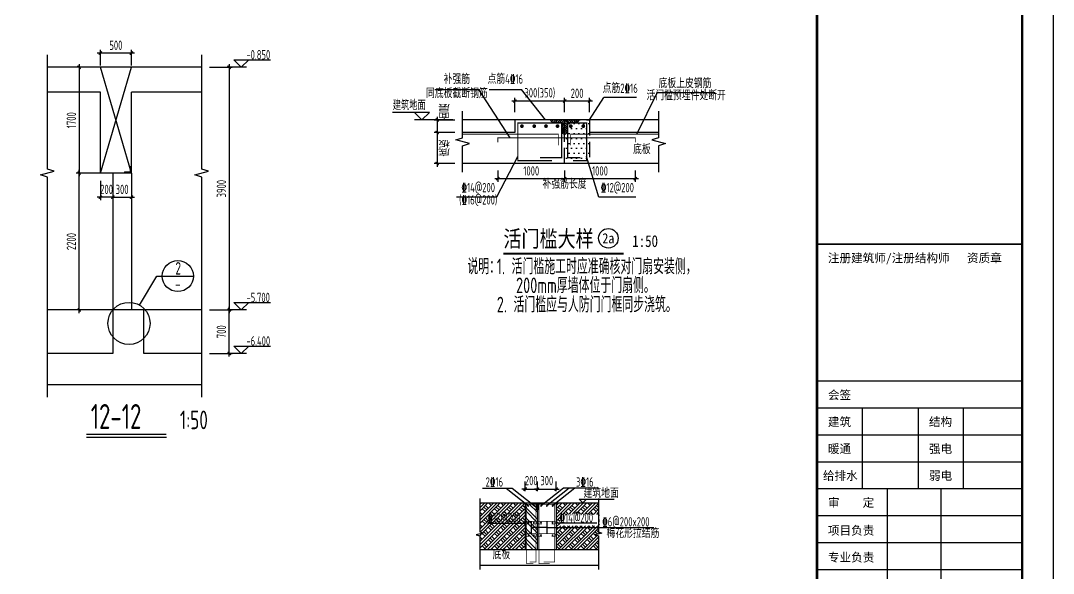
# Model space of a CAD drawing. Extents: x -502255 to 1362592, y -400300 to 332622.
# Drawn here: x 418277 to 434882, y -117338 to -108456 of the extents above; entities that cross this region are included whole.
import ezdxf
from ezdxf.enums import TextEntityAlignment as Align

# ---------------------------------------------------------------- set-up
doc = ezdxf.new("R2010")
doc.units = 0
doc.header["$LTSCALE"] = 1000
doc.header["$MEASUREMENT"] = 0
doc.linetypes.add('DASH', pattern=[0.35, 0.25, -0.1])
for name, color, linetype in [('0_XREF', 7, 'Continuous'), ('COLU_DE_NUM', 7, 'Continuous'), ('DETL', 7, 'Continuous'), ('DIM', 3, 'Continuous'), ('DIM_SYMB', 3, 'Continuous'), ('ECA_TK', 7, 'Continuous'), ('HATCH', 253, 'Continuous'), ('hz', 7, 'Continuous'), ('PUB_DIM', 3, 'Continuous'), ('PUB_TEXT', 7, 'Continuous'), ('REIN', 1, 'Continuous'), ('REINL', 1, 'Continuous'), ('RF-QT', 30, 'Continuous'), ('TEXT', 53, 'Continuous'), ('THIN', 7, 'Continuous'), ('tk', 7, 'Continuous'), ('WALL', 2, 'Continuous')]:
    doc.layers.add(name, color=color, linetype=linetype)
doc.layers.add('人防细线', color=142, linetype='Continuous', lineweight=18)
doc.styles.add('_TCH_DIM_T3', font='SIMPLEX', dxfattribs={"width": 0.705882, "bigfont": 'GBCBIG'})
doc.styles.get("Standard").update_dxf_attribs({"font": 'tssdeng2.shx', "width": 0.7, "bigfont": '@@hztxt.shx'})
doc.styles.add('SUNTXT', font='', dxfattribs={"height": 2.5})
doc.styles.add('TSSD_Dimension', font='tssdeng.shx', dxfattribs={"width": 0.7, "bigfont": 'Tssdchn.shx'})
doc.styles.add('TSSD_Label', font='tssdeng2.shx', dxfattribs={"width": 0.7, "bigfont": 'tssdchn.shx'})
doc.styles.add('TSSD_Num', font='tssdeng.shx', dxfattribs={"width": 0.7, "bigfont": 'hztxt.shx'})
doc.styles.add('TSSD_Rein', font='tssdeng2.shx', dxfattribs={"width": 0.7, "bigfont": 'hztxt.shx'})
doc.styles.add('TYDG_01', font='', dxfattribs={"width": 0.8})
doc.styles.get('SUNTXT').set_extended_font_data('SimSun')
doc.styles.get('TYDG_01').set_extended_font_data('SimSun')
doc.dimstyles.new('_TCH_ARCH&&50', dxfattribs={"dimtxt": 148.75, "dimasz": 50, "dimexe": 125, "dimexo": 150, "dimgap": 63.125, "dimtad": 1, "dimdec": 0, "dimzin": 0, "dimdsep": 46, "dimtxsty": '_TCH_DIM_T3', "dimblk": 'ARCHTICK', "dimcen": 0.09, "dimclrt": 7, "dimazin": 2, "dimtfac": 1, "dimtdec": 0, "dimtix": 1, "dimtmove": 2, "dimatfit": 3, "dimfxl": 1, "dimtolj": 1, "dimtzin": 0, "dimarcsym": 0})
doc.dimstyles.new('TSSD_25_50', dxfattribs={"dimtxt": 150, "dimasz": 50, "dimexe": 50, "dimexo": 125, "dimgap": 50, "dimtad": 1, "dimdec": 0, "dimlfac": 0.5, "dimzin": 0, "dimdsep": 46, "dimtxsty": 'TSSD_Dimension', "dimblk": 'ARCHTICK', "dimblk1": 'ARCHTICK', "dimblk2": 'ARCHTICK', "dimcen": 0, "dimdle": 50, "dimclrt": 7, "dimadec": 0, "dimazin": 0, "dimtfac": 1, "dimtdec": 0, "dimtix": 1, "dimtmove": 2, "dimatfit": 3, "dimfxl": 1, "dimtolj": 1, "dimtzin": 0, "dimarcsym": 0})
doc.dimstyles.new('TSSD_50_50', dxfattribs={"dimtxt": 150, "dimasz": 50, "dimexe": 50, "dimexo": 125, "dimgap": 50, "dimtad": 1, "dimdec": 0, "dimzin": 0, "dimdsep": 46, "dimtxsty": 'Standard', "dimblk": 'ARCHTICK', "dimcen": 0, "dimdle": 50, "dimclrt": 7, "dimadec": 0, "dimazin": 0, "dimtfac": 1, "dimtdec": 0, "dimtix": 1, "dimtmove": 2, "dimatfit": 3, "dimfxl": 1, "dimtolj": 1, "dimtzin": 0, "dimarcsym": 0})
pattern_1 = [(45, (115379.08, -177743.54), (-99.3485, 99.3485), []), (45, (115431.58, -177743.54), (-99.3485, 99.3485), []), (45, (115484.08, -177743.54), (-99.3485, 99.3485), []), (135, (115379.08, -177743.54), (-99.3485, -99.3485), [66.25, -74.25]), (135, (115405.33, -177717.29), (-99.3485, -99.3485), [66.25, -74.25]), (135, (115431.58, -177691.04), (-99.3485, -99.3485), [66.25, -74.25])]

# ---------------------------------------------------------------- blocks, each defined once
blk = doc.blocks.new('_ArchTick')
at = {"color": 0, "linetype": 'ByBlock', "const_width": 0.4}
blk.add_lwpolyline([(-0.5, -0.5), (0.5, 0.5)], dxfattribs=at)
blk = doc.blocks.new('*D1315')
at = {"layer": 'Defpoints', "color": 0, "transparency": 16777216}
for p in [(421189, -109206, 266), (421189, -113106, -150), (421629, -113106)]:
    blk.add_point(p, dxfattribs=at)
at = {"layer": 'DIM', "color": 0, "lineweight": -2, "transparency": 16777216}
for p, q in [((421314, -109206), (421679, -109206)), ((421629, -109156), (421629, -113156)), ((421314, -113106), (421679, -113106))]:
    blk.add_line(p, q, dxfattribs=at)
at = {"layer": 'DIM', "color": 0, "lineweight": -2, "transparency": 16777216, "xscale": 50, "yscale": 50, "zscale": 50}
for p, rotation in [((421629, -109206), 90), ((421629, -113106), 270)]:
    blk.add_blockref('_ArchTick', p, dxfattribs=dict(at, rotation=rotation))
at = {"layer": 'DIM', "color": 7, "transparency": 16777216, "insert": (421504, -111156), "char_height": 150, "attachment_point": 5, "rotation": 90}
blk.add_mtext('\\A1;3900', dxfattribs=at)
blk = doc.blocks.new('*D1316')
at = {"layer": 'Defpoints', "color": 0, "transparency": 16777216}
for p in [(419217, -110906), (419758, -110906, -309), (419758, -113106, -137)]:
    blk.add_point(p, dxfattribs=at)
at = {"layer": 'DIM', "color": 0, "lineweight": -2, "transparency": 16777216}
for p, q in [((419633, -110906), (419167, -110906)), ((419217, -113156), (419217, -110856)), ((419633, -113106), (419167, -113106))]:
    blk.add_line(p, q, dxfattribs=at)
at = {"layer": 'DIM', "color": 0, "lineweight": -2, "transparency": 16777216, "xscale": 50, "yscale": 50, "zscale": 50}
for p, rotation in [((419217, -110906), 90), ((419217, -113106), 270)]:
    blk.add_blockref('_ArchTick', p, dxfattribs=dict(at, rotation=rotation))
at = {"layer": 'DIM', "color": 7, "transparency": 16777216, "insert": (419092, -112006), "char_height": 150, "attachment_point": 5, "rotation": 90}
blk.add_mtext('\\A1;2200', dxfattribs=at)
blk = doc.blocks.new('*D1317')
at = {"layer": 'Defpoints', "color": 0, "transparency": 16777216}
for p in [(419758, -109206, -77), (419217, -110906), (419758, -110906, -407)]:
    blk.add_point(p, dxfattribs=at)
at = {"layer": 'DIM', "color": 0, "lineweight": -2, "transparency": 16777216}
for p, q in [((419633, -109206), (419167, -109206)), ((419217, -109156), (419217, -110956)), ((419633, -110906), (419167, -110906))]:
    blk.add_line(p, q, dxfattribs=at)
at = {"layer": 'DIM', "color": 0, "lineweight": -2, "transparency": 16777216, "xscale": 50, "yscale": 50, "zscale": 50}
for p, rotation in [((419217, -109206), 90), ((419217, -110906), 270)]:
    blk.add_blockref('_ArchTick', p, dxfattribs=dict(at, rotation=rotation))
at = {"layer": 'DIM', "color": 7, "transparency": 16777216, "insert": (419092, -110056), "char_height": 150, "attachment_point": 5, "rotation": 90}
blk.add_mtext('\\A1;1700', dxfattribs=at)
blk = doc.blocks.new('*D1318')
at = {"layer": 'Defpoints', "color": 0, "transparency": 16777216}
for p in [(419558, -108977), (419558, -109302, -360), (420058, -109302, -274)]:
    blk.add_point(p, dxfattribs=at)
at = {"layer": 'DIM', "color": 0, "lineweight": -2, "transparency": 16777216}
for p, q in [((419558, -109177), (419558, -108927)), ((420058, -109177), (420058, -108927)), ((420108, -108977), (419508, -108977))]:
    blk.add_line(p, q, dxfattribs=at)
at = {"layer": 'DIM', "color": 0, "lineweight": -2, "transparency": 16777216, "xscale": 50, "yscale": 50, "zscale": 50}
for p, rotation in [((419558, -108977), 179.9999999966649), ((420058, -108977), 359.9999999966649)]:
    blk.add_blockref('_ArchTick', p, dxfattribs=dict(at, rotation=rotation))
at = {"layer": 'DIM', "color": 7, "transparency": 16777216, "insert": (419808, -108852), "char_height": 150, "attachment_point": 5, "rotation": 360}
blk.add_mtext('\\A1;500', dxfattribs=at)
blk = doc.blocks.new('*D1319')
at = {"layer": 'Defpoints', "color": 0, "transparency": 16777216}
for p in [(421189, -113106, -150), (421629, -113106), (421189, -113806, -75)]:
    blk.add_point(p, dxfattribs=at)
at = {"layer": 'DIM', "color": 0, "lineweight": -2, "transparency": 16777216}
for p, q in [((421629, -113856), (421629, -113056)), ((421314, -113106), (421679, -113106)), ((421314, -113806), (421679, -113806))]:
    blk.add_line(p, q, dxfattribs=at)
at = {"layer": 'DIM', "color": 0, "lineweight": -2, "transparency": 16777216, "xscale": 50, "yscale": 50, "zscale": 50}
for p, rotation in [((421629, -113106), 90), ((421629, -113806), 270)]:
    blk.add_blockref('_ArchTick', p, dxfattribs=dict(at, rotation=rotation))
at = {"layer": 'DIM', "color": 7, "transparency": 16777216, "insert": (421504, -113456), "char_height": 150, "attachment_point": 5, "rotation": 90}
blk.add_mtext('\\A1;700', dxfattribs=at)
blk = doc.blocks.new('*D1320')
at = {"layer": 'Defpoints', "color": 0, "transparency": 16777216}
for p in [(419758, -110906, -407), (420058, -110906, -459), (420058, -111293)]:
    blk.add_point(p, dxfattribs=at)
at = {"layer": 'DIM', "color": 0, "lineweight": -2, "transparency": 16777216}
for p, q in [((419758, -111031), (419758, -111343)), ((420058, -111031), (420058, -111343)), ((419758, -111293), (419708, -111293)), ((419758, -111293), (420058, -111293)), ((420058, -111293), (420108, -111293))]:
    blk.add_line(p, q, dxfattribs=at)
at = {"layer": 'DIM', "color": 0, "lineweight": -2, "transparency": 16777216, "xscale": 50, "yscale": 50, "zscale": 50}
blk.add_blockref('_ArchTick', (419758, -111293), dxfattribs=at)
at = {"layer": 'DIM', "color": 0, "lineweight": -2, "transparency": 16777216, "xscale": 50, "yscale": 50, "zscale": 50, "rotation": 180}
blk.add_blockref('_ArchTick', (420058, -111293), dxfattribs=at)
at = {"layer": 'DIM', "color": 7, "transparency": 16777216, "insert": (419908, -111168), "char_height": 150, "attachment_point": 5}
blk.add_mtext('\\A1;300', dxfattribs=at)
blk = doc.blocks.new('*D1321')
at = {"layer": 'Defpoints', "color": 0, "transparency": 16777216}
for p in [(419558, -110906, -441), (419758, -110906, -407), (419558, -111293)]:
    blk.add_point(p, dxfattribs=at)
at = {"layer": 'DIM', "color": 0, "lineweight": -2, "transparency": 16777216}
for p, q in [((419558, -111031), (419558, -111343)), ((419758, -111031), (419758, -111343)), ((419558, -111293), (419508, -111293)), ((419758, -111293), (419558, -111293)), ((419758, -111293), (419808, -111293))]:
    blk.add_line(p, q, dxfattribs=at)
at = {"layer": 'DIM', "color": 0, "lineweight": -2, "transparency": 16777216, "xscale": 50, "yscale": 50, "zscale": 50}
for p, rotation in [((419558, -111293), 2.751418977177988e-08), ((419758, -111293), 180.0000000275142)]:
    blk.add_blockref('_ArchTick', p, dxfattribs=dict(at, rotation=rotation))
at = {"layer": 'DIM', "color": 7, "transparency": 16777216, "insert": (419658, -111168), "char_height": 150, "attachment_point": 5, "rotation": 0}
blk.add_mtext('\\A1;200', dxfattribs=at)
blk = doc.blocks.new('MJ-U')
at = {"layer": 'WALL'}
h = blk.add_hatch(dxfattribs=at)
h.set_pattern_fill('ANSI31', color=6, scale=100, style=0)
h.set_pattern_definition([(45, (-873776.461, -21584.63), (-8.83883476, 8.83883476), [])])
h.paths.add_polyline_path([(-117.2, 0), (0, 0), (0, -118.5), (-20, -104.4), (-20, -20), (-100.4, -20)])
at = {"layer": 'WALL', "color": 6}
blk.add_line((-117.2, 0), (-100.4, -20), dxfattribs=at)
at = {"layer": '人防细线', "color": 6}
for p, q in [((-117.2, 0), (0, 0)), ((-100.4, -20), (-117.2, 0)), ((0, 0), (0, -118.5)), ((-20, -20), (-100.4, -20)), ((-20, -104.4), (-20, -20)), ((0, -118.5), (-20, -104.4))]:
    blk.add_line(p, q, dxfattribs=at)
blk = doc.blocks.new('10B_A1')
blk.add_line((765, 184), (765, 584))
blk.add_line((765, 184), (765, 584))
blk.add_line((765, 184), (765, 584))
at = {"layer": 'ECA_TK'}
for p, q in [((765, 220.51), (831, 220.51)), ((779.58, 194.56), (779.58, 220.51)), ((797.5, 220.51), (797.5, 194.56)), ((812.08, 194.56), (812.08, 220.51)), ((765, 211.86), (831, 211.86)), ((765, 203.21), (831, 203.21)), ((787.68, 125.36), (787.68, 194.56)), ((804.77, 194.56), (804.77, 125.36)), ((765, 185.91), (831, 185.91)), ((765, 177.26), (831, 177.26)), ((765, 168.61), (831, 168.61))]:
    blk.add_line(p, q, dxfattribs=at)
blk.add_lwpolyline([(0, 0), (841, 0), (841, 594), (0, 594)], close=True, dxfattribs=at)
at = {"layer": 'ECA_TK', "const_width": 0.8}
blk.add_lwpolyline([(831, 10), (831, 584), (18, 584), (18, 10)], close=True, dxfattribs=at)
at = {"layer": 'ECA_TK'}
for points, const_width in [([(765, 10), (765, 584)], 0.8), ([(765, 273.16), (831, 273.16)], 0.5), ([(765, 229.16), (831, 229.16)], 0.5), ([(765, 194.56), (831, 194.56)], 0.5)]:
    blk.add_lwpolyline(points, dxfattribs=dict(at, const_width=const_width))
at = {"layer": 'ECA_TK', "linetype": 'Continuous', "style": 'SUNTXT'}
for s, height, p in [('注册建筑师/注册结构师   资质章', 2.7342, (768.5, 267.3)), ('会签', 2.734, (768.5, 223.3)), ('建筑', 2.734, (768.5, 214.65)), ('结构', 2.734, (801, 214.65)), ('暖通', 2.734, (768.5, 206)), ('强电', 2.734, (801, 206)), ('给排水', 2.734, (766.9, 197.35)), ('弱电', 2.734, (801, 197.35)), ('审    定', 2.734, (768.5, 188.7)), ('项目负责', 2.734, (768.5, 179.74)), ('专业负责', 2.734, (768.5, 171.09))]:
    blk.add_text(s, height=height, dxfattribs=at).set_placement(p)
blk = doc.blocks.new('*D1698')
at = {"layer": 'Defpoints', "color": 0, "transparency": 16777216}
for p in [(427024, -109748), (427024, -110053), (427424, -110053)]:
    blk.add_point(p, dxfattribs=at)
at = {"layer": 'DIM', "color": 0, "lineweight": -2, "transparency": 16777216}
for p, q in [((427474, -109748), (426974, -109748)), ((427024, -109928), (427024, -109698)), ((427424, -109928), (427424, -109698))]:
    blk.add_line(p, q, dxfattribs=at)
at = {"layer": 'DIM', "color": 0, "lineweight": -2, "transparency": 16777216, "xscale": 50, "yscale": 50, "zscale": 50, "rotation": 180}
blk.add_blockref('_ArchTick', (427024, -109748), dxfattribs=at)
at = {"layer": 'DIM', "color": 0, "lineweight": -2, "transparency": 16777216, "xscale": 50, "yscale": 50, "zscale": 50}
blk.add_blockref('_ArchTick', (427424, -109748), dxfattribs=at)
at = {"layer": 'DIM', "color": 7, "transparency": 16777216, "insert": (427224, -109623), "char_height": 150, "attachment_point": 5, "style": 'TSSD_Dimension'}
blk.add_mtext('\\A1;200', dxfattribs=at)
blk = doc.blocks.new('*D1699')
at = {"layer": 'Defpoints', "color": 0, "transparency": 16777216}
for p in [(426224, -109748), (426224, -110053), (427024, -110053)]:
    blk.add_point(p, dxfattribs=at)
at = {"layer": 'DIM', "color": 0, "lineweight": -2, "transparency": 16777216}
for p, q in [((427074, -109748), (426174, -109748)), ((426224, -109928), (426224, -109698)), ((427024, -109928), (427024, -109698))]:
    blk.add_line(p, q, dxfattribs=at)
at = {"layer": 'DIM', "color": 0, "lineweight": -2, "transparency": 16777216, "xscale": 50, "yscale": 50, "zscale": 50, "rotation": 180}
blk.add_blockref('_ArchTick', (426224, -109748), dxfattribs=at)
at = {"layer": 'DIM', "color": 0, "lineweight": -2, "transparency": 16777216, "xscale": 50, "yscale": 50, "zscale": 50}
blk.add_blockref('_ArchTick', (427024, -109748), dxfattribs=at)
at = {"layer": 'DIM', "color": 7, "transparency": 16777216, "insert": (426624, -109623), "char_height": 150, "attachment_point": 5, "style": 'TSSD_Dimension'}
blk.add_mtext('\\A1;300(350)', dxfattribs=at)
blk = doc.blocks.new('*D1700')
at = {"layer": 'Defpoints', "color": 0, "transparency": 16777216}
for p in [(425382, -110053), (424974, -110253), (425382, -110253)]:
    blk.add_point(p, dxfattribs=at)
at = {"layer": 'DIM', "color": 0, "lineweight": -2, "transparency": 16777216}
for p, q in [((425257, -110053), (424924, -110053)), ((424974, -110003), (424974, -110303)), ((425257, -110253), (424924, -110253))]:
    blk.add_line(p, q, dxfattribs=at)
at = {"layer": 'DIM', "color": 0, "lineweight": -2, "transparency": 16777216, "xscale": 50, "yscale": 50, "zscale": 50}
for p, rotation in [((424974, -110053), 90), ((424974, -110253), 270)]:
    blk.add_blockref('_ArchTick', p, dxfattribs=dict(at, rotation=rotation))
at = {"layer": 'DIM', "color": 7, "transparency": 16777216, "insert": (425099, -109924), "char_height": 150, "attachment_point": 5, "rotation": 90}
blk.add_mtext('\\A1;面层', dxfattribs=at)
blk = doc.blocks.new('*D1701')
at = {"layer": 'Defpoints', "color": 0, "transparency": 16777216}
for p in [(425382, -110253), (424974, -110753), (425382, -110753)]:
    blk.add_point(p, dxfattribs=at)
at = {"layer": 'DIM', "color": 0, "lineweight": -2, "transparency": 16777216}
for p, q in [((425257, -110253), (424924, -110253)), ((424974, -110203), (424974, -110803)), ((425257, -110753), (424924, -110753))]:
    blk.add_line(p, q, dxfattribs=at)
at = {"layer": 'DIM', "color": 0, "lineweight": -2, "transparency": 16777216, "xscale": 50, "yscale": 50, "zscale": 50}
for p, rotation in [((424974, -110253), 90), ((424974, -110753), 270)]:
    blk.add_blockref('_ArchTick', p, dxfattribs=dict(at, rotation=rotation))
at = {"layer": 'DIM', "color": 7, "transparency": 16777216, "insert": (425100, -110503), "char_height": 150, "attachment_point": 5, "rotation": 90}
blk.add_mtext('\\A1;底板', dxfattribs=at)
blk = doc.blocks.new('*D1702')
at = {"layer": 'Defpoints', "color": 0, "transparency": 16777216}
for p in [(427024, -110740), (428160, -110740), (427024, -110996)]:
    blk.add_point(p, dxfattribs=at)
at = {"layer": 'DIM', "color": 0, "lineweight": -2, "transparency": 16777216}
for p, q in [((427024, -110865), (427024, -111046)), ((428160, -110865), (428160, -111046)), ((428210, -110996), (426974, -110996))]:
    blk.add_line(p, q, dxfattribs=at)
at = {"layer": 'DIM', "color": 0, "lineweight": -2, "transparency": 16777216, "xscale": 50, "yscale": 50, "zscale": 50, "rotation": 180}
blk.add_blockref('_ArchTick', (427024, -110996), dxfattribs=at)
at = {"layer": 'DIM', "color": 0, "lineweight": -2, "transparency": 16777216, "xscale": 50, "yscale": 50, "zscale": 50}
blk.add_blockref('_ArchTick', (428160, -110996), dxfattribs=at)
at = {"layer": 'DIM', "color": 7, "transparency": 16777216, "insert": (427592, -110871), "char_height": 150, "attachment_point": 5, "style": 'TSSD_Dimension'}
blk.add_mtext('\\A1;1000', dxfattribs=at)
blk = doc.blocks.new('*D1703')
at = {"layer": 'Defpoints', "color": 0, "transparency": 16777216}
for p in [(425949, -110740), (427024, -110740), (425949, -110996)]:
    blk.add_point(p, dxfattribs=at)
at = {"layer": 'DIM', "color": 0, "lineweight": -2, "transparency": 16777216}
for p, q in [((425949, -110865), (425949, -111046)), ((427024, -110865), (427024, -111046)), ((427074, -110996), (425899, -110996))]:
    blk.add_line(p, q, dxfattribs=at)
at = {"layer": 'DIM', "color": 0, "lineweight": -2, "transparency": 16777216, "xscale": 50, "yscale": 50, "zscale": 50, "rotation": 180}
blk.add_blockref('_ArchTick', (425949, -110996), dxfattribs=at)
at = {"layer": 'DIM', "color": 0, "lineweight": -2, "transparency": 16777216, "xscale": 50, "yscale": 50, "zscale": 50}
blk.add_blockref('_ArchTick', (427024, -110996), dxfattribs=at)
at = {"layer": 'DIM', "color": 7, "transparency": 16777216, "insert": (426487, -110871), "char_height": 150, "attachment_point": 5, "style": 'TSSD_Dimension'}
blk.add_mtext('\\A1;1000', dxfattribs=at)
blk = doc.blocks.new('*D1696')
at = {"layer": 'Defpoints', "color": 0, "transparency": 16777216}
for p in [(426587, -115985), (426387, -116168), (426587, -116168)]:
    blk.add_point(p, dxfattribs=at)
at = {"layer": 'PUB_DIM', "color": 0, "lineweight": -2, "transparency": 16777216}
for p, q in [((426387, -116018), (426387, -115860)), ((426587, -116018), (426587, -115860)), ((426387, -115985), (426337, -115985)), ((426387, -115985), (426587, -115985)), ((426587, -115985), (426637, -115985))]:
    blk.add_line(p, q, dxfattribs=at)
at = {"layer": 'PUB_DIM', "color": 0, "lineweight": -2, "transparency": 16777216, "xscale": 50, "yscale": 50, "zscale": 50}
blk.add_blockref('_ArchTick', (426387, -115985), dxfattribs=at)
at = {"layer": 'PUB_DIM', "color": 0, "lineweight": -2, "transparency": 16777216, "xscale": 50, "yscale": 50, "zscale": 50, "rotation": 180}
blk.add_blockref('_ArchTick', (426587, -115985), dxfattribs=at)
at = {"layer": 'PUB_DIM', "color": 7, "transparency": 16777216, "insert": (426487, -115848), "char_height": 148.8, "attachment_point": 5, "style": 'TSSD_Rein'}
blk.add_mtext('\\A1;200', dxfattribs=at)
blk = doc.blocks.new('*D1697')
at = {"layer": 'Defpoints', "color": 0, "transparency": 16777216}
for p in [(426887, -115985), (426587, -116168), (426887, -116168)]:
    blk.add_point(p, dxfattribs=at)
at = {"layer": 'PUB_DIM', "color": 0, "lineweight": -2, "transparency": 16777216}
for p, q in [((426587, -116018), (426587, -115860)), ((426887, -116018), (426887, -115860)), ((426587, -115985), (426537, -115985)), ((426587, -115985), (426887, -115985)), ((426887, -115985), (426937, -115985))]:
    blk.add_line(p, q, dxfattribs=at)
at = {"layer": 'PUB_DIM', "color": 0, "lineweight": -2, "transparency": 16777216, "xscale": 50, "yscale": 50, "zscale": 50}
blk.add_blockref('_ArchTick', (426587, -115985), dxfattribs=at)
at = {"layer": 'PUB_DIM', "color": 0, "lineweight": -2, "transparency": 16777216, "xscale": 50, "yscale": 50, "zscale": 50, "rotation": 180}
blk.add_blockref('_ArchTick', (426887, -115985), dxfattribs=at)
at = {"layer": 'PUB_DIM', "color": 7, "transparency": 16777216, "insert": (426737, -115848), "char_height": 148.8, "attachment_point": 5, "style": 'TSSD_Rein'}
blk.add_mtext('\\A1;300', dxfattribs=at)

msp = doc.modelspace()

# ---------------------------------------------------------------- hatches: boundary and pattern name
at = {"layer": 'HATCH'}
h = msp.add_hatch(dxfattribs=at)
h.set_pattern_fill('夯实土壤', color=253, scale=25)
h.set_pattern_definition(pattern_1)
h.paths.add_polyline_path([(426387.2, -116955.6), (426387.2, -116205.6), (425658.5, -116205.6), (425658.5, -116673.1), (425713.5, -116690.6), (425658.5, -116705.6), (425658.5, -116955.6)])
h.paths.add_polyline_path([(425751.3, -116532.3), (426409.6, -116532.3), (426409.6, -116350.6), (425751.3, -116350.6)], flags=9)
h = msp.add_hatch(dxfattribs=at)
h.set_pattern_fill('ANSI32', color=253, scale=25, angle=90)
h.set_pattern_definition([(135, (115349.58, -177743.54), (-84.1899, -84.1899), []), (135, (115349.58, -177687.41), (-84.1899, -84.1899), [])])
h.paths.add_polyline_path([(426587.2, -116324.1), (426567.2, -116310), (426567.2, -116225.6), (426486.8, -116225.6), (426387.2, -116223.2), (426387.2, -116955.6), (426587.2, -116955.6)])
h = msp.add_hatch(dxfattribs=at)
h.set_pattern_fill('夯实土壤', color=253, scale=25)
h.set_pattern_definition(pattern_1)
h.paths.add_polyline_path([(427569, -116955.6), (427569, -116738.1), (427514, -116720.6), (427624, -116690.6), (427569, -116673.1), (427569, -116205.6), (426887.2, -116205.6), (426887.2, -116955.6)])
h.paths.add_polyline_path([(426949.5, -116572.8), (427583.5, -116572.8), (427583.5, -116391), (426949.5, -116391)], flags=16)
h.paths.add_polyline_path([(426990.6, -116394.4), (427362.2, -116394.4), (427362.2, -116382.3), (426990.6, -116384.8)], flags=16)
at = {"layer": 'TEXT', "linetype": 'Continuous'}
h = msp.add_hatch(dxfattribs=at)
h.set_pattern_fill('DOTS', color=256, scale=50, style=0)
h.set_pattern_definition([(180, (925054.26, 173178.09), (-39.6875, 79.375), [0, -79.375])])
h.paths.add_polyline_path([(427024.1, -110052.7), (427424, -110052.7), (427424, -110752.7), (427024.1, -110752.7)])

# ---------------------------------------------------------------- linework, layer by layer
for p, q in [((419558.3, -110906.3, 179), (420058.3, -109206.3, 29)), ((420058.3, -110906.3, 179), (419558.3, -109206.3, 29)), ((419758.3, -110906.3, -103.8), (419758.3, -113106.3, 29)), ((420058.3, -110906.3, -103.8), (420058.3, -113106.3, 29))]:
    msp.add_line(p, q)
at = {"color": 0, "linetype": 'ByBlock', "lineweight": -2}
msp.add_line((420554.4, -112561.2, 29), (421054.4, -112561.2, 29), dxfattribs=at)
at = {"const_width": 25, "elevation": 29}
msp.add_lwpolyline([(420619.2, -115104.4), (419334.7, -115104.4)], dxfattribs=at)
at = {"color": 0, "linetype": 'ByBlock', "lineweight": -2}
msp.add_circle((420804.4, -112561.2, 29), 250, dxfattribs=at)
msp.add_circle((420019.3, -113321.5, 29), 338.2)
at = {"layer": 'DETL'}
for p, q in [((426224, -110052.7), (425381.6, -110052.7)), ((426224, -110052.7), (426224, -110252.7)), ((428535.4, -110052.7), (426224, -110052.7)), ((427024.1, -110052.7), (427024.1, -110252.7)), ((427424, -110052.7), (427424, -110252.7)), ((426224, -110252.7), (425381.6, -110252.7)), ((428535.4, -110252.7), (427424, -110252.7)), ((428535.4, -110752.7), (425381.6, -110752.7)), ((425658.5, -116205.6), (426887.2, -116205.6)), ((426387.2, -116205.6), (426387.2, -116955.6)), ((426587.2, -116205.6), (426587.2, -116955.6)), ((426887.2, -116205.6), (426887.2, -116955.6)), ((426887.2, -116205.6), (427569, -116205.6)), ((425658.5, -116955.6), (426887.2, -116955.6)), ((426887.2, -116955.6), (427569, -116955.6)), ((425658.5, -117205.6), (427569, -117205.6))]:
    msp.add_line(p, q, dxfattribs=at)
at = {"layer": 'DIM_SYMB', "const_width": 35}
msp.add_lwpolyline([(426039.6, -112202.1), (427971.8, -112202.1)], dxfattribs=at)
at = {"layer": 'hz', "elevation": 29}
msp.add_lwpolyline([(419334.7, -115149.4), (420619.2, -115149.4)], dxfattribs=at)
at = {"layer": 'PUB_DIM'}
for p, q in [((421823.1, -109206.3, -386.6), (421703.1, -109086.3, -386.6)), ((421703.1, -109086.3, -386.6), (422295.6, -109086.3, -386.6)), ((421823.1, -109206.3, -386.6), (421943.1, -109086.3, -386.6)), ((421906.3, -109206.3, -386.6), (421641.4, -109206.3, -386.6)), ((424848.5, -109932.7), (424256, -109932.7)), ((424728.5, -110052.7), (424608.5, -109932.7)), ((425226.7, -110052.7), (424608.5, -110052.7)), ((424728.5, -110052.7), (424848.5, -109932.7)), ((421823.1, -113106.3, -386.6), (421703.1, -112986.3, -386.6)), ((421703.1, -112986.3, -386.6), (422295.6, -112986.3, -386.6)), ((421823.1, -113106.3, -386.6), (421943.1, -112986.3, -386.6)), ((421906.3, -113106.3, -386.6), (421641.4, -113106.3, -386.6)), ((421823.1, -113806.3, -386.6), (421703.1, -113686.3, -386.6)), ((421703.1, -113686.3, -386.6), (422295.6, -113686.3, -386.6)), ((421823.1, -113806.3, -386.6), (421943.1, -113686.3, -386.6)), ((421906.3, -113806.3, -386.6), (421641.4, -113806.3, -386.6)), ((427066.9, -116205.6), (427376, -116205.6)), ((427316, -116205.6), (427256, -116145.6)), ((427256, -116145.6), (427817.8, -116145.6)), ((427316, -116205.6), (427376, -116145.6))]:
    msp.add_line(p, q, dxfattribs=at)
at = {"layer": 'PUB_TEXT'}
msp.add_circle((427726.8, -111953.7), 157.5, dxfattribs=at)
at = {"layer": 'REIN'}
for points, const_width in [([(426820.6, -110705.2), (426271.5, -110705.2), (426271.5, -110100.2), (426976.5, -110100.2), (426976.5, -110657.7), (426629.7, -110657.7)], 20), ([(427274.1, -110657.7), (427071.5, -110657.7), (427071.5, -110100.2), (427376.5, -110100.2), (427376.5, -110705.2), (427159, -110705.2)], 20), ([(426462.2, -117158.1), (426563.5, -117158.1), (426563.5, -116229.3), (426411, -116229.3), (426411, -117181.8), (426519.7, -117181.8)], 10), ([(426688.9, -117158.1), (426863.5, -117158.1), (426863.5, -116229.3), (426611, -116229.3), (426611, -117181.8), (426784.4, -117181.8)], 10)]:
    msp.add_lwpolyline(points, dxfattribs=dict(at, const_width=const_width))
at = {"layer": 'REIN', "ltscale": 0.5}
for points, const_width in [([(426337, -110136.6, -1), (426337, -110166.6, -1)], 30), ([(426535.4, -110136.6, -1), (426535.4, -110166.6, -1)], 30), ([(426724, -110136.6, -1), (426724, -110166.6, -1)], 30), ([(426909.5, -110136.6, -1), (426909.5, -110166.6, -1)], 30), ([(427122.4, -110136.6, 1), (427122.4, -110166.6, 1)], 30), ([(427324.1, -110136.6, 1), (427324.1, -110166.6, 1)], 30), ([(426437.2, -116247.5, -1), (426437.2, -116262.5, -1)], 15), ([(426538, -116247.5, -1), (426538, -116262.5, -1)], 15), ([(426644.5, -116247.5, 1), (426644.5, -116262.5, 1)], 15), ([(426737.2, -116247.5, 1), (426737.2, -116262.5, 1)], 15), ([(426830.7, -116247.5, 1), (426830.7, -116262.5, 1)], 15), ([(426442.9, -116531.9, 1), (426442.9, -116516.9, 1)], 15), ([(426529.4, -116531.9, 1), (426529.4, -116516.9, 1)], 15), ([(426643.2, -116531.9, 1), (426643.2, -116516.9, 1)], 15), ([(426829.4, -116531.9, 1), (426829.4, -116516.9, 1)], 15), ([(426442.9, -116731.9, 1), (426442.9, -116716.9, 1)], 15), ([(426529.4, -116731.9, 1), (426529.4, -116716.9, 1)], 15), ([(426643.2, -116731.9, 1), (426643.2, -116716.9, 1)], 15), ([(426829.4, -116731.9, 1), (426829.4, -116716.9, 1)], 15)]:
    msp.add_lwpolyline(points, format="xyb", close=True, dxfattribs=dict(at, const_width=const_width))
at = {"layer": 'REIN', "ltscale": 0.5, "const_width": 10}
for points in [[(426458.2, -116547.2), (426416.8, -116547.2, -1), (426416.8, -116502.2), (426556.2, -116502.3, -1), (426556.2, -116547.2), (426514.8, -116547.2)], [(426658.5, -116547.1), (426617, -116547.1, -1), (426617.1, -116502.2), (426856.2, -116502.2, -1), (426856.2, -116547.1), (426814.8, -116547.1)]]:
    msp.add_lwpolyline(points, format="xyb", dxfattribs=at)
at = {"layer": 'REIN', "linetype": 'DASH', "ltscale": 0.5, "const_width": 10}
for points in [[(426458.2, -116747.2), (426416.8, -116747.2, -1), (426416.8, -116702.2), (426556.2, -116702.3, -1), (426556.2, -116747.2), (426514.8, -116747.2)], [(426658.5, -116747.1), (426617, -116747.1, -1), (426617.1, -116702.2), (426856.2, -116702.2, -1), (426856.2, -116747.1), (426814.8, -116747.1)]]:
    msp.add_lwpolyline(points, format="xyb", dxfattribs=at)
at = {"layer": 'REINL', "const_width": 15}
for points in [[(426922.6, -110457.3), (426922.6, -110280.2), (425381.6, -110280.2)], [(425949.2, -110413.9), (425949.2, -110338.9), (428160.3, -110338.9), (428160.3, -110413.9)]]:
    msp.add_lwpolyline(points, dxfattribs=at)
at = {"layer": 'REINL', "linetype": 'Continuous', "const_width": 15}
msp.add_lwpolyline([(427120.9, -110457.3), (427120.9, -110280.2), (428535.4, -110280.2)], dxfattribs=at)
at = {"layer": 'RF-QT'}
for p, q in [((421188.8, -109206.3), (418707.4, -109206.3)), ((419558.3, -109606.3), (418707.4, -109606.3)), ((419558.3, -110906.3), (419558.3, -109606.3)), ((421188.8, -109606.3), (420058.3, -109606.3)), ((420058.3, -110906.3), (420058.3, -109606.3)), ((420058.3, -110906.3), (419558.3, -110906.3)), ((419758.3, -113106.3), (418707.4, -113106.3)), ((420258.3, -113106.3), (419758.3, -113106.3)), ((419758.3, -113106.3), (419758.3, -113806.3)), ((421188.8, -113106.3), (420258.3, -113106.3)), ((420258.3, -113806.3), (420258.3, -113106.3)), ((419758.3, -113806.3), (418707.4, -113806.3)), ((421188.8, -113806.3), (420258.3, -113806.3)), ((421188.8, -114306.3), (418707.4, -114306.3))]:
    msp.add_line(p, q, dxfattribs=at)
at = {"layer": 'TEXT', "ltscale": 100}
for p, q in [((424935.9, -109564), (425646.1, -109564)), ((425808.6, -109560.4), (426330.8, -109560.4)), ((428178.3, -109693.9), (427656.1, -109693.9)), ((429441.9, -109617.3), (428514.2, -109617.3)), ((425286.1, -111290.1), (425933.6, -111290.1)), ((428170.9, -111290.8), (427573.2, -111290.8)), ((425704.5, -115967.8), (426178.2, -115967.8)), ((426084.8, -115968.5), (426444.7, -116255.7)), ((426178.2, -115967.8), (426538, -116255)), ((427003.7, -115968.3), (426643.9, -116255.5)), ((427096.4, -115968.3), (426736.6, -116255.5)), ((427190, -115968.3), (426830.1, -116255.5)), ((427568.1, -115968.3), (427003.7, -115968.3)), ((425783, -116532.5), (426387.2, -116532.5)), ((427538.9, -116533), (426887.2, -116533))]:
    msp.add_line(p, q, dxfattribs=at)
at = {"layer": 'TEXT', "linetype": 'Continuous'}
for p, q in [((426147.7, -110338.9), (425646.1, -109564)), ((426716.9, -110052.7), (426330.8, -109560.4)), ((427424, -110052.7), (427656.1, -109693.9)), ((428183.1, -110280.2), (428514.2, -109617.3))]:
    msp.add_line(p, q, dxfattribs=at)
at = {"layer": 'TEXT'}
for p, q in [((425933.6, -111290.1), (426271.5, -110638.6)), ((427573.2, -111290.8), (427376.5, -110638.6)), ((426484.8, -116502.2), (426484.8, -116600.9)), ((426736.7, -116502.2), (426736.7, -116600.9)), ((426484.8, -116600.9), (426484.8, -116702.2)), ((426736.7, -116600.9), (428456.8, -116600.9)), ((426736.7, -116600.9), (426736.7, -116702.2))]:
    msp.add_line(p, q, dxfattribs=at)
at = {"layer": 'TEXT', "color": 7}
msp.add_line((426736.7, -116600.9), (426484.8, -116600.9), dxfattribs=at)
at = {"layer": 'TEXT', "linetype": 'DASH'}
msp.add_lwpolyline([(427024.1, -110052.7), (427424, -110052.7), (427424, -110752.7), (427024.1, -110752.7)], close=True, dxfattribs=at)
at = {"layer": 'THIN'}
for p, q in [((420188.7, -113028.8, 29), (420468.8, -112561.2, 29)), ((420468.8, -112561.2, 29), (420554.4, -112561.2, 29))]:
    msp.add_line(p, q, dxfattribs=at)
at = {"layer": 'THIN', "elevation": 29}
for points in [[(418707.4, -114506.3), (418707.4, -110971.3), (418597.4, -110936.3), (418817.4, -110876.3), (418707.4, -110841.3), (418707.4, -109006.3)], [(421188.8, -114506.3), (421188.8, -110971.3), (421078.8, -110936.3), (421298.8, -110876.3), (421188.8, -110841.3), (421188.8, -109006.3)]]:
    msp.add_lwpolyline(points, dxfattribs=at)
at = {"layer": 'THIN'}
for points in [[(425381.6, -110892.7), (425381.6, -110467.7), (425491.6, -110432.7), (425271.6, -110372.7), (425381.6, -110337.7), (425381.6, -109912.7)], [(428535.4, -109912.7), (428535.4, -110337.7), (428425.4, -110372.7), (428645.4, -110432.7), (428535.4, -110467.7), (428535.4, -110892.7)], [(425658.5, -116135.6), (425658.5, -116673.1), (425713.5, -116690.6), (425603.5, -116720.6), (425658.5, -116738.1), (425658.5, -117275.6)], [(427569, -116135.6), (427569, -116673.1), (427624, -116690.6), (427514, -116720.6), (427569, -116738.1), (427569, -117275.6)]]:
    msp.add_lwpolyline(points, dxfattribs=at)

# ---------------------------------------------------------------- block references
at = {"yscale": 2, "zscale": 2}
for p, xscale in [((427024, -110052.7), 2), ((427024.1, -110052.7), -2)]:
    msp.add_blockref('MJ-U', p, dxfattribs=dict(at, xscale=xscale))
msp.add_blockref('MJ-U', (426587.2, -116205.6))
at = {"xscale": -1}
msp.add_blockref('MJ-U', (426587.2, -116205.6), dxfattribs=at)
at = {"layer": '0_XREF', "xscale": -1, "rotation": 180}
msp.add_blockref('MJ-U', (420058.3, -110906.3, 179), dxfattribs=at)
at = {"layer": 'tk', "xscale": 50, "yscale": 50, "zscale": 50}
msp.add_blockref('10B_A1', (392831.9, -125705.4), dxfattribs=at)

# ---------------------------------------------------------------- texts
at = {"color": 0, "linetype": 'ByBlock', "lineweight": -2, "style": 'TSSD_Num', "width": 0.7}
for tag, text, p in [('2', '1', (420809.8, -112436.2, 29)), ('-', 'A', (420804.4, -112686.2, 29))]:
    msp.add_attdef(tag, text=text, height=200, dxfattribs=at).set_placement(p, align=Align.MIDDLE_CENTER)
at = {"layer": 'COLU_DE_NUM', "style": 'TSSD_Label', "width": 0.7}
for s, height, p in [('12-12', 400, (419404, -115017.2, 29)), ('1:50', 300, (420837.9, -115022.6, 29))]:
    msp.add_text(s, height=height, dxfattribs=at).set_placement(p)
at = {"layer": 'DETL', "lineweight": 13, "style": 'TSSD_Rein', "width": 0.7}
for s, p in [('说明：', (425460.2, -112531.7)), ('1. 活门槛施工时应准确核对门扇安装侧，', (425932.1, -112531.7)), ('200mm厚墙体位于门扇侧。', (426241.6, -112834.9)), ('2. 活门槛应与人防门门框同步浇筑。', (425932.1, -113144.1))]:
    msp.add_text(s, height=250, dxfattribs=at).set_placement(p)
at = {"layer": 'PUB_TEXT', "width": 0.7}
for s, p in [('-0.850', (421906.7, -109078.8, -386.6)), ('-5.700', (421906.7, -112978.8, -386.6)), ('-6.400', (421906.7, -113678.8, -386.6))]:
    msp.add_text(s, height=150, dxfattribs=at).set_placement(p)
at = {"layer": 'PUB_TEXT'}
for s, height, style, width, p in [('建筑地面', 140, 'TSSD_Rein', 0.7, (424260.3, -109890.7)), ('活门槛大样', 265.82, 'TYDG_01', 0.8, (426039.6, -112093.7)), ('1:50', 189.87, 'TYDG_01', 0.8, (428111.8, -112093.7))]:
    msp.add_text(s, height=height, dxfattribs=dict(at, style=style, width=width)).set_placement(p)
at = {"layer": 'PUB_TEXT', "style": 'TYDG_01', "width": 0.827746}
msp.add_text('2a', height=162.62, dxfattribs=at).set_placement((427630.5, -112035), (427823, -112035), align=Align.FIT)
at = {"layer": 'TEXT', "lineweight": 13, "ltscale": 100, "style": 'TSSD_Rein', "width": 0.7}
for s, p in [('补强筋', (425291, -109517.6)), ('点筋4\x8416', (426069.7, -109513.9)), ('底板上皮钢筋', (428959.2, -109586)), ('同底板截断钢筋', (425291, -109745.2)), ('点筋2\x8416', (427917.2, -109662.5)), ('活门槛预埋件处断开', (428978.1, -109779.2)), ('\x8414@200', (425634.2, -111258.8)), ('补强筋长度', (427022, -111201.7)), ('\x8412@200', (427872.1, -111259.4)), ('(\x8416@200)', (425634.2, -111456.3))]:
    msp.add_text(s, height=150, dxfattribs=at).set_placement(p, align=Align.BOTTOM_CENTER)
msp.add_text('底板', height=150, dxfattribs=at).set_placement((428124.3, -110600))
at = {"layer": 'TEXT', "ltscale": 100, "style": 'TSSD_Rein', "width": 0.7}
for s, p in [('2\x8416', (425753.1, -115945.1)), ('3\x8416', (427206.8, -115945.1)), ('建筑地面', (427326.9, -116124.6)), ('\x8412@200', (425781.6, -116513.6)), ('\x8414@200', (426941.9, -116519.4)), ('\x846@200x200', (427627.7, -116585.2)), ('梅花形拉结筋', (427696.6, -116769.4))]:
    msp.add_text(s, height=150, dxfattribs=at).set_placement(p)
msp.add_text('底板', height=150, dxfattribs=at).set_placement((426008, -117156.8), align=Align.BOTTOM_CENTER)

# ---------------------------------------------------------------- dimensions: what is measured, and where the dimension line sits
at = {"layer": 'DIM'}
for base, p1, p2, angle, dimstyle, picture, middle in [((419558.3, -108976.9, 179), (420058.3, -109302.2, -95.2), (419558.3, -109302.2, -180.9), 180, 'TSSD_50_50', '*D1318', (419808.3, -108851.9, 179)), ((419216.5, -110906.3, 179), (419758.3, -109206.3, 101.9), (419758.3, -110906.3, -228.1), 270, 'TSSD_50_50', '*D1317', (419091.5, -110056.3, 179)), ((421628.6, -113106.3, -236.6), (421188.8, -109206.3, 29), (421188.8, -113106.3, -386.6), 270, 'TSSD_50_50', '*D1315', (421503.6, -111156.3, -236.6)), ((427024.1, -109748.1), (427424, -110052.7), (427024.1, -110052.7), 180, 'TSSD_25_50', '*D1698', (427224.1, -109623.1)), ((419216.5, -110906.3, 29), (419758.3, -113106.3, -108.1), (419758.3, -110906.3, -279.5), 90, 'TSSD_50_50', '*D1316', (419091.5, -112006.3, 29)), ((419558.3, -111292.5, 179), (419758.3, -110906.3, -228.1), (419558.3, -110906.3, -262.4), 180, 'TSSD_50_50', '*D1321', (419658.3, -111167.5, 179)), ((420058.3, -111292.5, 179), (419758.3, -110906.3, -228.1), (420058.3, -110906.3, -279.5), 360, 'TSSD_50_50', '*D1320', (419908.3, -111167.5, 179)), ((421628.6, -113106.3, -236.6), (421188.8, -113806.3, -312), (421188.8, -113106.3, -386.6), 90, 'TSSD_50_50', '*D1319', (421503.6, -113456.3, -236.6))]:
    dim = msp.add_linear_dim(base=base, p1=p1, p2=p2, angle=angle, dimstyle=dimstyle, dxfattribs=at)
    dim.commit()
    dim.dimension.update_dxf_attribs({"geometry": picture, "text_midpoint": middle})
for base, p1, p2, text, picture, middle in [((426224, -109748.1), (427024.1, -110052.7), (426224, -110052.7), '300(350)', '*D1699', (426624.1, -109623.1)), ((425949.2, -110996.1), (427024.1, -110740.1), (425949.2, -110740.1), '1000', '*D1703', (426486.6, -110871.1)), ((427024.1, -110996.1), (428160.3, -110740.1), (427024.1, -110740.1), '1000', '*D1702', (427592.2, -110871.1))]:
    dim = msp.add_linear_dim(base=base, p1=p1, p2=p2, angle=180, text=text, dimstyle='TSSD_25_50', dxfattribs=at)
    dim.commit()
    dim.dimension.update_dxf_attribs({"geometry": picture, "text_midpoint": middle})
for base, p1, p2, text, picture, middle in [((424973.7, -110252.7), (425381.6, -110052.7), (425381.6, -110252.7), '面层', '*D1700', (425098.7, -109923.6)), ((424973.7, -110752.7), (425381.6, -110252.7), (425381.6, -110752.7), '底板', '*D1701', (425100.3, -110502.7))]:
    dim = msp.add_linear_dim(base=base, p1=p1, p2=p2, angle=90, text=text, dimstyle='TSSD_50_50', dxfattribs=at)
    dim.commit()
    dim.dimension.update_dxf_attribs({"geometry": picture, "text_midpoint": middle, "dimtype": 160})
at = {"layer": 'PUB_DIM'}
for base, p1, p2, picture, middle in [((426587.2, -115985.4), (426387.2, -116168.3), (426587.2, -116168.3), '*D1696', (426487.2, -115847.9)), ((426887.2, -115985.4), (426587.2, -116168.3), (426887.2, -116168.3), '*D1697', (426737.2, -115847.9))]:
    dim = msp.add_linear_dim(base=base, p1=p1, p2=p2, dimstyle='_TCH_ARCH&&50', override={"dimtxsty": 'TSSD_Rein'}, dxfattribs=at)
    dim.commit()
    dim.dimension.update_dxf_attribs({"geometry": picture, "text_midpoint": middle})

doc.saveas('drawing.dxf')
